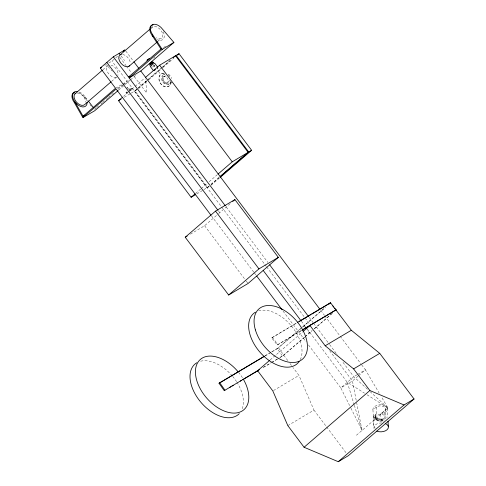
<?xml version="1.0" encoding="UTF-8"?>
<svg xmlns="http://www.w3.org/2000/svg" width="486" height="486" viewBox="0 0 486 486"><rect width="100%" height="100%" fill="white"/><g stroke="black" fill="none" stroke-linecap="round" stroke-linejoin="round"><path stroke-width="0.36" stroke-dasharray="2.43 1.82" d="M129.306 90.475L129.628 89.467L127.885 87.164L127.575 88.148L129.483 90.329A3.627 0.31 -36.9 0 0 131.785 88.264L132.332 88.981M375.107 415.627C373.74 420.882 380.471 422.34 383.989 420.323L383.873 418.325C380.921 420.645 372.428 418.331 376.146 413.981L373.327 416.411L373.995 428.275A7.254 4.453 -3.3 0 1 382.008 422.911M373.327 416.411L372.944 409.838L376.753 406.746A5.443 3.341 -3.3 0 1 383.91 406.715A5.443 3.341 -3.3 0 1 384.481 411.089L384.979 419.661A5.443 3.341 -3.3 0 0 384.402 415.287A5.443 3.341 -3.3 0 0 377.245 415.317L375.569 416.769L375.241 418.501M158.035 67.973L156.935 68.963M301.66 330.504L277.281 344.969L271.638 337.934L296.211 323.129M277.281 344.969L301.642 330.292M154.84 65.829L152.695 67.281L154.84 65.829L151.559 64.346M108.73 63.028L111.962 61.102L115.206 58.308M115.747 57.84L118.45 55.507M102.825 69.814L107.376 65.889M151.529 27.793L152.671 26.809M78.793 92.607A9.07 5.583 49.2 0 1 84.054 96.866L84.704 96.307L87.881 100.45M157.938 41.31L161.358 38.364M111.555 81.411L116.676 76.988M94.703 109.32L96.41 107.843M96.981 107.357L98.688 105.881M100.966 103.919L102.103 102.935M102.674 102.443L105.523 99.988M106.088 99.496L107.801 98.02M108.366 97.534L111.215 95.074M111.786 94.588L114.064 92.619M118.049 89.181L122.606 85.25M123.171 84.764L129.325 79.455M153.807 58.338L154.949 57.354M118.675 90.068L129.975 80.324M130.515 79.856L137.003 74.261M123.584 96.307L128.085 92.425M128.65 91.939L144.488 78.282M131.238 93.118L134.415 91.228L146.407 80.889M146.979 80.397L161.255 68.083M161.826 67.59L170.392 60.203M209.357 186.442L207.613 187.475L134.999 90.882L137.854 88.422M138.425 87.93L147.562 80.05M148.133 79.558L162.409 67.244M162.98 66.752L170.398 60.349M138.48 88.665L148.181 80.287M148.752 79.795L160.745 69.455M163.029 67.487L173.879 58.126M195.633 193.385L200.7 189.018M201.259 188.538L206.89 183.678M209.15 181.728L218.184 173.939M203.853 189.71L208.743 186.345M211.027 184.376L219.593 176.989M207.613 187.475L208.755 186.49M211.033 184.522L219.028 177.627M211.088 185.257L219.654 177.87M190.397 234.173L204.612 225.723L218.135 214.059M218.676 213.597L230.577 203.33M300.548 328.682L277.974 348.158L270.173 352.909M302.808 326.738L325.389 307.261M301.812 327.746L277.299 348.681L282.512 356.092L304.54 337.302M302.359 327.285L325.328 307.468M270.155 359.919L302.602 331.938M304.497 337.181L283.186 355.564L278.041 358.741M305.038 336.713L312.073 330.65M314.235 328.785L332.175 313.312M305.08 336.834L312.109 330.772M314.278 328.907L332.193 313.452M358.079 376.134L352.435 381L340.808 387.913L308.464 344.902M358.644 375.648L365.417 369.803L361.317 364.348M373.442 418.41L376.261 415.98M356.42 435.256L388.01 408.003L381.498 396.995M126.725 88.021L127.885 87.164M129.622 89.479L129.792 89.357A3.627 0.31 -36.9 0 1 131.785 88.264M373.333 416.727A7.254 4.453 -3.3 0 0 379.657 420.281L381.042 420.22L380.666 413.647L384.481 411.089M381.042 420.22L383.873 418.325M157.142 68.301L157.579 68.028M104.855 65.331L106.142 64.559L112.315 71.193M163.551 47.507L166.139 45.97M115.528 88.239L121.992 84.394M122.636 84.011L127.156 81.326L111.962 61.102M124.246 97.273L130.6 93.494M134.999 90.882L136.742 89.849M163.831 74.492L164.803 73.915A5.443 4.259 59.3 0 0 163.861 81.624A5.443 4.259 59.3 0 0 171.096 82.28M163.63 76.703L164.602 76.126M166.704 83.246A3.627 2.843 59.3 0 0 166.698 77.426A3.627 2.843 59.3 0 0 162.105 79.254A3.627 2.843 59.3 0 0 166.704 83.246L167.676 82.669M168.448 84.309L169.414 83.732M196.854 193.871L203.215 190.087M304.522 325.413L303.938 325.76L304.844 326.963M315.857 327.382L316.441 327.035M309.947 332.637L309.363 332.983L307.103 329.976M287.791 360.569L283.763 355.217L278.077 358.595M357.022 374.797L353.79 376.717L340.808 387.913L350.588 407.481M357.666 374.414L365.417 369.803L379.202 393.113M271.638 337.934L296.235 323.336M265.022 355.843L270.854 352.38M271.498 351.998L278.557 347.812L283.763 355.217M264.998 355.983L269.53 353.292M263.382 367.313L271.048 362.763M271.686 362.386L277.433 358.978M263.351 367.459L271.012 362.908M271.65 362.532L277.403 359.124M273.466 390.568L298.969 375.435L293.155 367.708M287.821 425.621L313.974 410.105L298.969 375.435M117.399 88.233L122.606 85.214M123.256 84.837L127.812 82.189L221.154 206.362M380.666 413.647L381.17 413.622A7.254 4.453 -3.3 0 0 387.354 408.732A7.254 4.453 -3.3 0 0 380.331 404.783A7.254 4.453 -3.3 0 0 372.926 408.987L372.944 409.838M307.231 329.028L347.296 382.318L364.476 393.156M367.015 394.76L388.01 408.003L370.217 391.74M383.278 421.253C381.176 419.303 377.756 417.316 375.028 419.205C372.719 421.72 373.789 425.548 375.137 428.275M367.44 389.195L353.79 376.717L341.944 360.964M272.257 337.339L277.901 344.374M84.054 96.866L87.237 101.009M89.965 104.557L91.325 106.331M158.46 71.424L160.635 74.315M153.594 65.009L154.463 66.169M150.958 64.972L152.258 66.704M125.838 51.097L133.437 61.206M320.748 310.378L324.393 315.232M324.848 315.833L360.861 363.741M121.081 55.963L124.556 60.586M119.793 57.287L126.05 65.616M126.5 66.211L131.414 72.754M134.3 76.594L146.553 92.887L145.739 78.86M226.251 207.06L267.865 262.422M309.193 317.401L313.276 322.826M313.725 323.427L329.192 344.003M329.648 344.604L337.393 354.908M221.61 206.969L264.457 263.971M264.913 264.572L266.279 266.395M266.735 267.002L304.57 317.334M305.026 317.935L310.044 324.605M329.642 350.685L352.435 381L356.596 402.384M134.415 91.228L207.03 187.821M218.396 210.845L219.757 212.661M301.338 321.185L305.427 326.616M125.983 92.528L126.53 93.251M211.446 215.833L253.978 272.421M254.433 273.023L255.788 274.827M283.04 311.076L306.192 341.871M204.612 225.723L245.776 280.483M246.232 281.09L248.042 283.496M290.027 363.546L292.706 367.112M313.974 410.105L326.161 426.319M326.61 426.921L346.475 453.341M350.922 408.155L362.046 430.402L356.736 403.119M347.296 382.318L354.118 404.565M354.343 405.281L362.046 430.402M387.293 408.349L387.816 417.407M385.501 408.574L385.993 417.146M382.652 418.817L382.768 420.815M381.291 419.102L381.407 421.101M379.87 419.169L379.985 421.168M378.497 418.999L378.612 421.004M377.258 418.622L377.373 420.621M376.261 407.08L376.753 415.645M376.237 418.051L376.352 420.05M375.453 414.765L375.569 416.769M375.514 417.322L375.629 419.327M116.282 77.159A7.254 4.465 49.2 0 1 108.056 72.955A7.254 4.465 49.2 0 1 108.348 65.227M111.008 65.142A7.254 4.465 49.2 0 1 117.879 75.476M171.084 82.116A7.254 5.68 59.3 0 1 164.809 86.769A7.254 5.68 59.3 0 1 158.849 78.841A7.254 5.68 59.3 0 1 164.432 73.264M122.733 54.432A7.254 4.465 49.2 0 1 130.37 63.04M151.316 28.741A7.254 4.465 49.2 0 1 158.035 27.593A7.254 4.465 49.2 0 1 162.774 36.152A7.254 4.465 49.2 0 1 156.328 37.787M77.128 92.972A7.254 4.465 49.2 0 1 85.676 102.157M163.138 31.748A9.07 5.583 49.2 0 1 157.355 39.7M79.443 92.042A9.07 5.583 49.2 0 1 86.769 100.304M171.279 82A7.254 5.68 59.3 0 1 165.003 86.654A7.254 5.68 59.3 0 1 159.044 78.726A7.254 5.68 59.3 0 1 164.626 73.149M168.223 74.874A7.254 5.68 59.3 0 1 170.477 77.863M169.207 80.123A3.627 2.843 59.3 0 1 166.145 82.76A3.627 2.843 59.3 0 1 163.071 78.677A3.627 2.843 59.3 0 1 166.133 76.035M127.296 91.903A3.627 0.31 -36.9 0 1 126.949 91.55M128.833 91.18A3.627 0.31 -36.9 0 1 132.271 88.926A3.627 0.31 -36.9 0 1 130.023 91.052M127.842 92.619A3.627 0.31 -36.9 0 1 127.49 92.267M168.29 74.23A5.443 4.259 59.3 0 1 171.546 78.562M170.738 80.482A5.443 4.259 59.3 0 1 166.546 84.515A5.443 4.259 59.3 0 1 161.613 79.206A5.443 4.259 59.3 0 1 164.942 74.249M258.595 310.809A33.261 20.485 49.2 0 1 291.084 325.559A33.261 20.485 49.2 0 1 300.239 359.737M200.645 361.201A33.261 20.485 49.2 0 1 232.211 375.86M232.679 376.419A33.261 20.485 49.2 0 1 236.542 381.625M236.925 382.227A33.261 20.485 49.2 0 1 241.597 410.318M238.553 372.312A33.261 20.485 49.2 0 1 242.714 378.169"/><path stroke-width="0.73" d="M329.338 304.005L330.529 302.772L297.505 322.358M153.297 70.488L150.259 66.442L152.586 64.438L154.627 63.156L157.707 67.244M311.775 314.12L330.529 302.772L351.329 330.273L379.754 353.371L414.06 399.006L348.28 455.74L338.256 461.7L304.084 447.26L287.821 425.621L272.828 390.944L257.635 370.721L269.59 360.412M303.167 331.446L310.621 324.964M302.298 330.122L336.172 309.807L302.28 329.909M152.926 62.828L153.333 62.354L149.955 64.966M150.253 63.192L149.524 63.788L151.857 62.269M151.638 62.408L152.361 61.813L150.223 63.162M150.52 64.395L152.082 63.308M153.066 62.791C155.453 60.404 148.06 65.689 149.949 65.088M154.086 70.658L155.484 69.492M118.104 90.56L94.703 110.747L82.991 117.545L82.426 116.792L115.528 88.239L100.329 68.016L113.311 56.819L124.945 49.906L123.316 51.309M74.923 93.883L102.254 70.306M149.822 29.269L120.212 54.809L119.125 53.363M225.34 205.851L129.161 77.906L140.794 70.992L173.897 42.434L162.561 29.215A9.07 5.583 49.2 0 0 152.276 24.78A9.07 5.583 49.2 0 0 152.762 34.84L152.118 35.399L160.969 49.043M82.426 116.792L74.364 102.625L75.008 102.066L83.07 116.233L85.007 115.079M128.899 66.363L157.367 41.802M110.984 81.897L84.789 104.49A7.254 4.465 49.2 0 1 76.15 101.714A7.254 4.465 49.2 0 1 75.889 93.221M113.311 56.819L128.511 77.037L161.619 48.485L152.762 34.84M82.991 117.545L116.093 88.993L210.985 215.225M129.161 77.906L162.269 49.347L173.897 42.434M195.585 194.625L191.132 197.267L118.523 100.675L122.46 97.279M145.569 77.347L159.633 65.215L175.531 55.769L248.139 152.361L220.164 176.497M173.247 57.737L175.531 55.769M177.305 55.173L179.018 53.697L251.633 150.289L220.225 177.378M191.132 197.267L195.074 193.871M218.184 173.939L232.247 161.808L248.139 152.361M220.17 176.643L248.723 152.015L251.633 150.289M185.233 237.247L215.523 211.118L234.908 199.594L278.332 257.367L248.042 283.496L228.657 295.014L185.233 237.247L187.171 236.093M232.745 201.465L234.908 199.594M228.657 295.014L258.947 268.886L278.332 257.367M304.084 447.26L369.858 390.525L404.036 404.96L414.06 399.006M338.256 461.7L404.036 404.96M259.554 369.585L224.24 390.659L219.028 383.254L264.378 356.226M256.96 371.249L257.635 370.721M100.329 68.016L101.623 67.25M128.511 77.037L129.805 76.272M150.162 64.863L150.466 64.681M179.018 53.697L176.108 55.422L248.723 152.015M118.523 100.675L121.063 99.162M207.012 97.65L207.595 97.303M329.903 303.367L330.486 303.021M335.547 310.402L336.13 310.056L334.72 308.294M299.473 321.416L310.481 314.885M219.028 383.254L264.348 356.366M229.374 387.615L230.656 386.856M231.937 386.091L233.225 385.331M240.278 381.146L241.566 380.386M242.848 379.621L258.236 370.49M310.001 325.559L325.195 345.777L351.329 330.273M325.195 345.777L353.601 368.886L379.754 353.371M332.837 305.949L333.779 307.122M88.337 101.039L93.336 107.546M161.619 48.485L162.269 49.347M159.633 65.215L232.247 161.808M149.937 63.478L150.806 64.632M133.881 61.801L138.802 68.344M140.794 70.992L319.837 309.163M353.601 368.886L369.858 390.525M269.675 264.834L308.288 316.192M106.823 62.421L217.941 210.238M263.187 270.429L300.889 320.584M305.293 327.564L306.198 328.773M215.523 211.118L258.947 268.886M256.693 276.03L282.129 309.868M219.702 382.731L224.915 390.137M388.035 421.186L388.338 426.471M385.495 423.64A7.254 4.453 -3.3 0 1 386.978 429.831A7.254 4.453 -3.3 0 1 376.838 431.106M129.756 65.567A7.254 4.465 49.2 0 1 120.68 62.888A7.254 4.465 49.2 0 1 121.366 54.408M153.26 36.766A9.07 5.583 49.2 0 1 153.078 24.859M87.122 102.254A9.07 5.583 49.2 0 1 80.901 106.574A9.07 5.583 49.2 0 1 72.772 97.407A9.07 5.583 49.2 0 1 77.578 91.496M74.364 102.625A9.07 5.583 49.2 0 1 74.704 92.133M299.176 361.517A33.261 20.485 49.2 0 1 260.32 352.599A33.261 20.485 49.2 0 1 255.429 312.176M239.246 413.659A33.261 20.485 49.2 0 1 200.615 401.946A33.261 20.485 49.2 0 1 196.794 362.756M243.437 379.39A33.261 20.485 49.2 0 1 227.843 412.237A33.261 20.485 49.2 0 1 196.022 366.754A33.261 20.485 49.2 0 1 238.091 371.754M147.428 59.863L146.918 60.319L149.755 58.344L147.428 59.863M255.399 329.909A33.261 20.485 49.2 0 0 300.664 360.49A33.261 20.485 49.2 0 0 286.187 311.605A33.261 20.485 49.2 0 0 255.399 329.909"/></g></svg>
